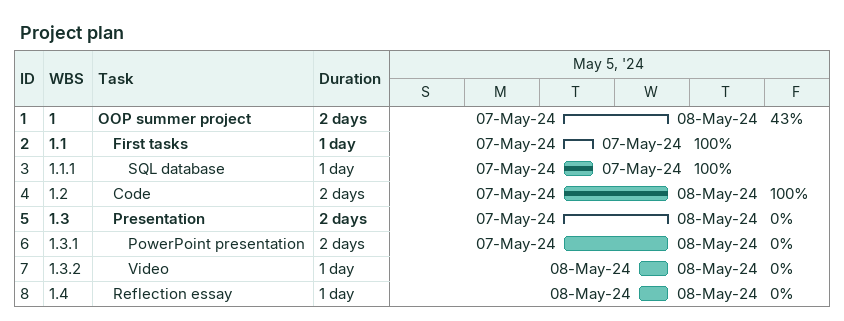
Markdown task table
Project plan

| ID | WBS | Task | Duration | Start | Finish | % complete |
|---|---|---|---|---|---|---|
| 1 | 1 | **OOP summer project** | 2d | 2024-05-07 | 2024-05-08 | 43 |
| 2 | 1.1 | **First tasks** | 1d | 2024-05-07 | 2024-05-07 | 100 |
| 3 | 1.1.1 | SQL database | 1d | 2024-05-07 | 2024-05-07 | 100 |
| 4 | 1.2 | Code | 2d | 2024-05-07 | 2024-05-08 | 100 |
| 5 | 1.3 | **Presentation** | 2d | 2024-05-07 | 2024-05-08 | 0 |
| 6 | 1.3.1 | PowerPoint presentation | 2d | 2024-05-07 | 2024-05-08 | 0 |
| 7 | 1.3.2 | Video | 1d | 2024-05-08 | 2024-05-08 | 0 |
| 8 | 1.4 | Reflection essay | 1d | 2024-05-08 | 2024-05-08 | 0 |
